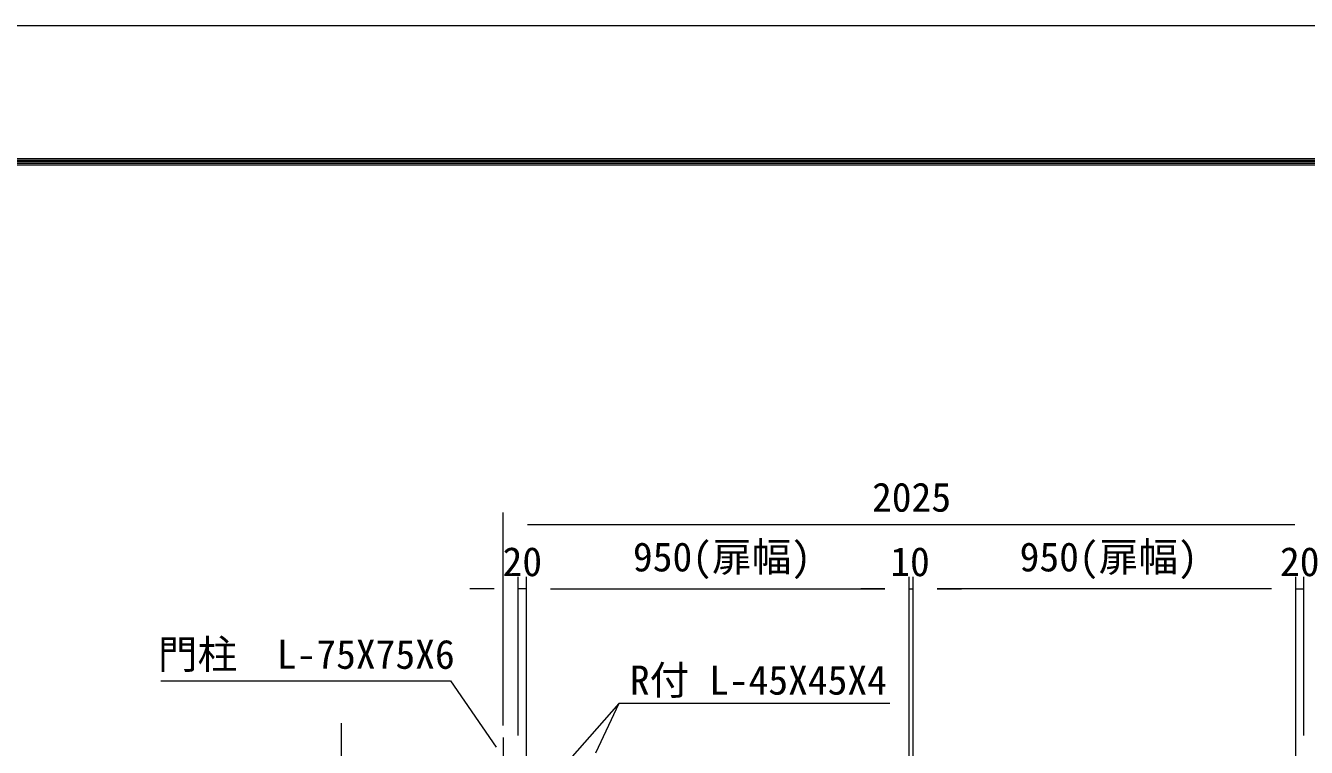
# Model space of a CAD drawing. Units: millimetres, scale not verified. Extents: x -6300 to 6300, y -4455 to 4455.
# Drawn here: x -137 to 3043, y 2664 to 4455 of the extents above; entities that cross this region are included whole.
import ezdxf
from ezdxf.enums import TextEntityAlignment as Align

# ---------------------------------------------------------------- set-up
doc = ezdxf.new("R2010")
doc.units = ezdxf.units.MM
doc.header["$LTSCALE"] = 30
doc.linetypes.add('USER1', pattern=[50.8, 31.75, -6.35, 6.35, -6.35])
for name, color, linetype, lineweight in [('0-0_D-TTL', 7, 'Continuous', 9), ('0-2_D-STR-DIM', 7, 'Continuous', 9), ('0-6_D-BMK', 2, 'USER1', 13)]:
    doc.layers.add(name, color=color, linetype=linetype, lineweight=lineweight)
doc.styles.add('ＭＳ ゴシック', font='')
doc.styles.get('ＭＳ ゴシック').set_extended_font_data('MS Gothic')

msp = doc.modelspace()

# ---------------------------------------------------------------- linework, layer by layer
at = {"layer": '0-0_D-TTL', "color": 2, "lineweight": 18}
msp.add_lwpolyline([(-6300, 4455), (6300, 4455), (6300, -4455), (-6300, -4455)], close=True, dxfattribs=at)
at = {"layer": '0-0_D-TTL'}
for points in [[(-5895, 4125), (5895, 4125), (5895, -4125), (-5895, -4125)], [(-5891.25, 4121.25), (5891.25, 4121.25), (5891.25, -4121.25), (-5891.25, -4121.25)], [(-5887.5, 4117.5), (5887.5, 4117.5), (5887.5, -4117.5), (-5887.5, -4117.5)], [(-5883.75, 4113.75), (5883.75, 4113.75), (5883.75, -4113.75), (-5883.75, -4113.75)], [(-5880, 4110), (5880, 4110), (5880, -4110), (-5880, -4110)]]:
    msp.add_lwpolyline(points, close=True, dxfattribs=at)
at = {"layer": '0-2_D-STR-DIM'}
for p, q in [((1048.93, 2718.7), (1048.93, 3247.26)), ((1108.93, 3217.26), (3013.93, 3217.26)), ((1086.43, 2693.41), (1086.43, 3087.26)), ((1106.43, 2178.41), (1106.43, 3087.26)), ((1106.43, 2178.41), (1106.43, 3087.26)), ((2056.43, 2178.41), (2056.43, 3087.26)), ((2056.43, 2178.41), (2056.43, 3087.26)), ((2066.43, 2178.41), (2066.43, 3087.26)), ((2066.43, 2178.41), (2066.43, 3087.26)), ((3016.43, 2178.41), (3016.43, 3087.26)), ((3016.43, 2178.41), (3016.43, 3087.26)), ((3036.43, 2693.41), (3036.43, 3087.26)), ((1026.43, 3057.26), (966.43, 3057.26)), ((1106.43, 3057.26), (1086.43, 3057.26)), ((1166.43, 3057.26), (1226.43, 3057.26)), ((1166.43, 3057.26), (1996.43, 3057.26)), ((1996.43, 3057.26), (1936.43, 3057.26)), ((2056.43, 3057.26), (2066.43, 3057.26)), ((2126.43, 3057.26), (2186.43, 3057.26)), ((2956.43, 3057.26), (2126.43, 3057.26)), ((2956.43, 3057.26), (2896.43, 3057.26)), ((3016.43, 3057.26), (3036.43, 3057.26)), ((1335.7, 2773.31), (1132.75, 2542.44)), ((647.49, 1527.13), (647.49, 2723.88))]:
    msp.add_line(p, q, dxfattribs=at)
for points in [[(199.04, 2829.38), (918.06, 2829.38), (1031.84, 2665.05)], [(2009.14, 2773.31), (1335.7, 2773.31), (1278.34, 2650.22)]]:
    msp.add_lwpolyline(points, dxfattribs=at)
at = {"layer": '0-6_D-BMK'}
msp.add_line((1048.93, 2688.7), (1048.93, -179.72), dxfattribs=at)

# ---------------------------------------------------------------- texts
at = {"layer": '0-2_D-STR-DIM', "style": 'ＭＳ ゴシック'}
for s, p in [('2025', (1964.53, 3227.38)), ('950(扉幅)', (1371.02, 3079.18)), ('950(扉幅)', (2331.02, 3079.18)), ('20', (1047.3, 3067.38)), ('10', (2009.83, 3067.38)), ('20', (2977.3, 3067.38)), ('門柱\u3000L-75X75X6', (191.66, 2837.47)), ('R付 L-45X45X4', (1363.29, 2773.43))]:
    msp.add_text(s, height=72.14, dxfattribs=at).set_placement(p, align=Align.BOTTOM_LEFT)

doc.saveas('drawing.dxf')
